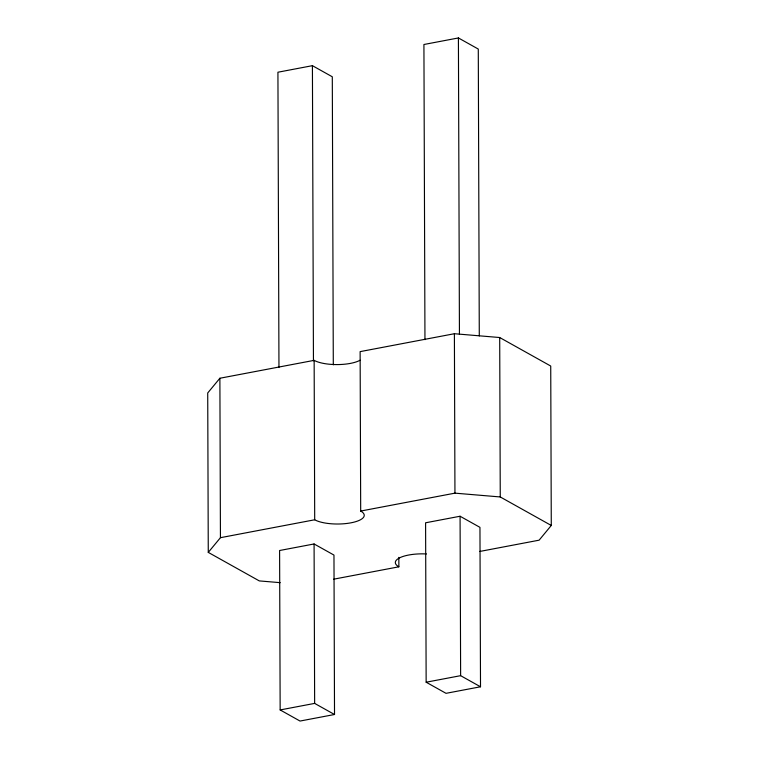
<?xml version="1.0" encoding="UTF-8"?>
<svg xmlns="http://www.w3.org/2000/svg" width="759" height="759" viewBox="0 0 759 759"><rect width="100%" height="100%" fill="white"/><g stroke="black" fill="none" stroke-linecap="round" stroke-linejoin="round"><path stroke-width="1.14" d="M360.108 360.221A26.537 8.596 -0.2 0 1 314.15 360.354L219.882 378.248L207.719 392.963L208.27 552.391L259.303 580.91L280.213 582.665M208.27 552.391L220.442 537.685L314.7 519.782A26.537 8.596 -0.2 0 0 350.952 522.828A26.537 8.596 -0.2 0 0 360.686 511.054L454.945 493.151L500.257 496.955L551.281 525.465L539.118 540.18L479.764 551.451M333.305 364.823L332.3 76.782L312.414 65.672L277.927 72.219L278.961 367.375M479.29 335.914L478.284 49.06L458.408 37.95L423.92 44.496L424.955 339.652M551.281 525.465L550.73 366.037L499.697 337.527L454.394 333.723L360.127 351.626L360.686 511.054M314.084 543.966L279.597 550.512L280.156 709.94L300.033 721.05L334.52 714.504L333.969 555.076L314.084 543.966L314.643 703.394L334.52 714.504M460.077 516.243L425.59 522.79L426.15 682.218L446.026 693.328L480.513 686.781L479.954 527.353L460.077 516.243L460.628 675.671L480.513 686.781M333.704 579.183L398.873 566.812A26.537 8.596 -0.2 0 1 400.135 557.58A26.537 8.596 -0.2 0 1 426.492 553.966M280.156 709.94L314.643 703.394M426.15 682.218L460.628 675.671M499.697 337.527L500.257 496.955M458.408 37.95L459.442 334.292M454.394 333.723L454.945 493.151M398.836 557.362L398.873 566.812M314.15 360.354L314.7 519.782M312.414 65.672L313.448 360.829M219.882 378.248L220.442 537.685"/></g></svg>
